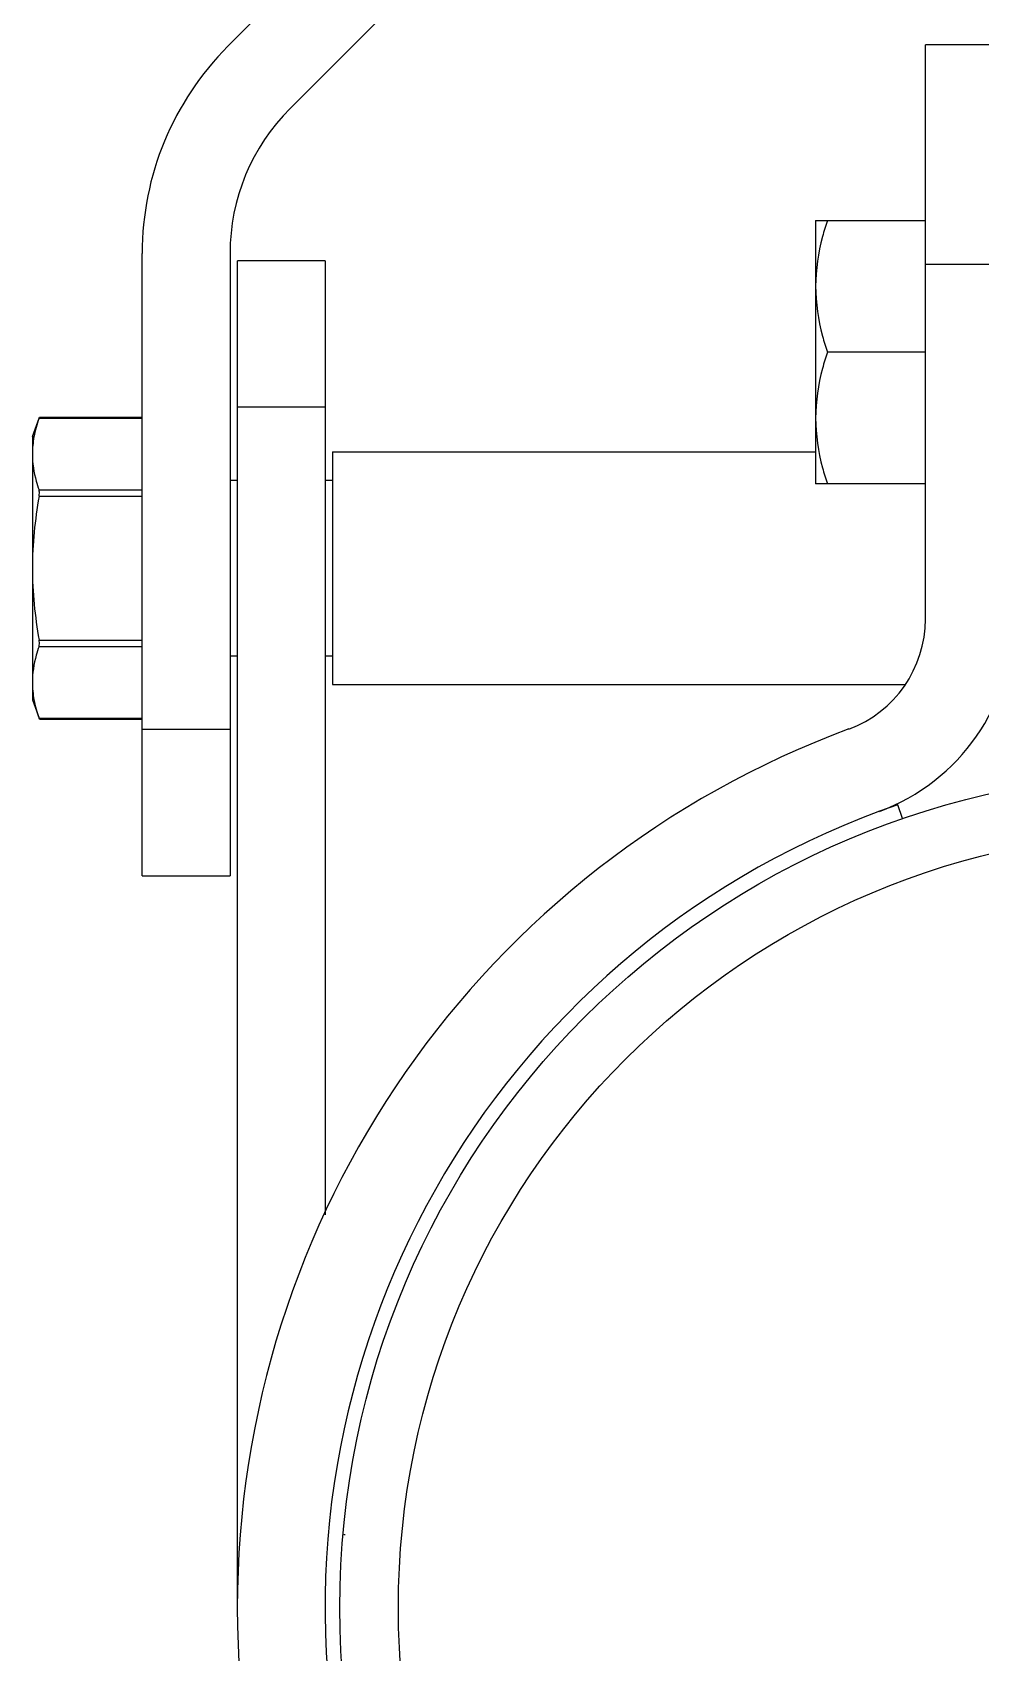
# Model space of a CAD drawing. Extents: x -191212 to 1245715665, y -234495 to 250873.
# Drawn here: x 180237.1 to 180456.1, y 130281.9 to 130656 of the extents above; entities that cross this region are included whole.
import ezdxf

# ---------------------------------------------------------------- set-up
doc = ezdxf.new("R2010")
doc.units = 0
doc.header["$LTSCALE"] = 500
doc.layers.get('0').update_dxf_attribs({"linetype": 'CONTINUOUS'})
doc.layers.add('PUB_TEXT', color=7, linetype='CONTINUOUS')

# ---------------------------------------------------------------- blocks, each defined once
blk = doc.blocks.new('deeeeee')
at = {"linetype": 'Continuous'}
for p, q in [((-472085.19, -353803.46), (-471955.6, -353673.87)), ((-471934.03, -353695.43), (-472063.63, -353825.02)), ((-471843.07, -354002.28), (-471843.07, -353802.91)), ((-471812.58, -353802.91), (-471843.07, -353802.91)), ((-471881.18, -353863.9), (-471881.18, -353955.37)), ((-471881.18, -353863.9), (-471843.07, -353863.9)), ((-472114.96, -354091.31), (-472114.96, -353875.33)), ((-472084.46, -353875.33), (-472084.46, -354091.31)), ((-472081.92, -354345.41), (-472081.92, -353877.87)), ((-472051.43, -353877.87), (-472081.92, -353877.87)), ((-472051.43, -353877.87), (-472051.43, -354209.06)), ((-471812.58, -353879.14), (-471843.07, -353879.14)), ((-471843.07, -353909.63), (-471877.1, -353909.63)), ((-472051.43, -353928.69), (-472081.92, -353928.69)), ((-472153.07, -353938.85), (-472150.76, -353932.51)), ((-472150.76, -353932.51), (-472150.64, -353932.17)), ((-472150.76, -353932.51), (-472114.96, -353932.51)), ((-472150.65, -353932.17), (-472114.96, -353932.17)), ((-472153.07, -353938.86), (-472153.07, -354030.33)), ((-472048.89, -353944.19), (-472048.89, -354024.99)), ((-472048.89, -353944.19), (-471881.18, -353944.19)), ((-472081.92, -353954.1), (-472084.46, -353954.1)), ((-472081.92, -353954.1), (-472084.46, -353954.1)), ((-472048.89, -353954.1), (-472051.43, -353954.1)), ((-472048.89, -353954.1), (-472051.43, -353954.1)), ((-471843.07, -353955.37), (-471881.18, -353955.37)), ((-472150.76, -353957.45), (-472114.96, -353957.45)), ((-472150.76, -353959.65), (-472114.96, -353959.65)), ((-472150.76, -354009.53), (-472114.96, -354009.53)), ((-472150.76, -354011.73), (-472114.96, -354011.73)), ((-472081.92, -354015.08), (-472084.46, -354015.08)), ((-472081.92, -354015.08), (-472084.46, -354015.08)), ((-472048.89, -354015.08), (-472051.43, -354015.08)), ((-472048.89, -354015.08), (-472051.43, -354015.08)), ((-472048.89, -354024.99), (-471850.37, -354024.99)), ((-472153.07, -354030.33), (-472150.76, -354036.67)), ((-472150.76, -354036.67), (-472114.96, -354036.67)), ((-472150.64, -354037.01), (-472150.76, -354036.67)), ((-472150.65, -354037.01), (-472114.96, -354037.01)), ((-472114.96, -354040.49), (-472084.46, -354040.49)), ((-471850.98, -354071.52), (-471852.64, -354066.72)), ((-472114.96, -354091.31), (-472084.46, -354091.31)), ((-472044.95, -354320), (-472044.53, -354320))]:
    blk.add_line(p, q, dxfattribs=at)
for radius in [289.67, 269.35]:
    blk.add_circle((-471756.68, -354345.41), radius, dxfattribs=at)
for centre, radius, start, end in [((-472013.32, -353875.33), 101.64, 135, 180), ((-472013.32, -353875.33), 71.15, 135, 180), ((-471883.73, -354002.28), 40.66, 290.3175, 0), ((-471883.73, -354002.28), 71.15, 290.3175, 0), ((-471756.68, -354345.41), 325.25, 110.3175, 249.6825), ((-471756.68, -354345.41), 294.76, 109, 71)]:
    blk.add_arc(centre, radius, start, end, dxfattribs=at)
for points, knots in [([(-471877.1, -353863.9), (-471877.72, -353865.75), (-471879.97, -353873.17), (-471881.18, -353880.96), (-471881.18, -353886.76)], [0, 0, 0, 0, 0.251892, 1, 1, 1, 1]), ([(-471881.18, -353886.76), (-471881.18, -353892.57), (-471879.97, -353900.36), (-471877.72, -353907.78), (-471877.1, -353909.63)], [0, 0, 0, 0, 0.748108, 1, 1, 1, 1]), ([(-471877.1, -353909.63), (-471877.72, -353911.49), (-471879.97, -353918.91), (-471881.18, -353926.7), (-471881.18, -353932.5)], [0, 0, 0, 0, 0.251892, 1, 1, 1, 1]), ([(-471881.18, -353932.5), (-471881.18, -353938.31), (-471879.97, -353946.1), (-471877.72, -353953.52), (-471877.1, -353955.37)], [0, 0, 0, 0, 0.748108, 1, 1, 1, 1]), ([(-472153.07, -353944.98), (-472153.07, -353948.14), (-472152.39, -353952.39), (-472151.11, -353956.43), (-472150.76, -353957.45)], [0, 0, 0, 0, 0.744761, 1, 1, 1, 1]), ([(-472150.76, -353959.65), (-472150.72, -353959.44), (-472150.63, -353958.71), (-472150.59, -353957.94), (-472150.76, -353957.45)], [0, 0, 0, 0, 0.299097, 1, 1, 1, 1]), ([(-472150.76, -354011.73), (-472151.11, -354012.75), (-472152.39, -354016.79), (-472153.07, -354021.05), (-472153.07, -354024.2)], [0, 0, 0, 0, 0.25524, 1, 1, 1, 1]), ([(-472150.76, -354011.73), (-472150.71, -354011.6), (-472150.58, -354010.87), (-472150.65, -354010.12), (-472150.76, -354009.53)], [0, 0, 0, 0, 0.185973, 1, 1, 1, 1])]:
    blk.add_open_spline(points, degree=3, knots=knots, dxfattribs=at)
for points in [[(-472150.76, -353932.51), (-472151.49, -353934.62), (-472152.1, -353936.78), (-472152.51, -353938.97)], [(-472152.51, -353938.97), (-472152.87, -353940.95), (-472153.07, -353942.97), (-472153.07, -353944.98)], [(-472150.76, -353959.65), (-472152.19, -353967.88), (-472153.07, -353976.24), (-472153.07, -353984.59)], [(-472153.07, -353984.59), (-472153.07, -353992.94), (-472152.19, -354001.31), (-472150.76, -354009.53)], [(-472153.07, -354024.2), (-472153.07, -354026.22), (-472152.87, -354028.24), (-472152.51, -354030.22)], [(-472152.51, -354030.22), (-472152.1, -354032.41), (-472151.49, -354034.57), (-472150.76, -354036.67)]]:
    blk.add_open_spline(points, degree=3, dxfattribs=at)

msp = doc.modelspace()

# ---------------------------------------------------------------- block references
at = {"layer": 'PUB_TEXT', "xscale": 0.6652800000000001, "yscale": 0.6652800000000001, "zscale": 0.6652800000000001}
msp.add_blockref('deeeeee', (494351.1, 366031.13), dxfattribs=at)

doc.saveas('drawing.dxf')
